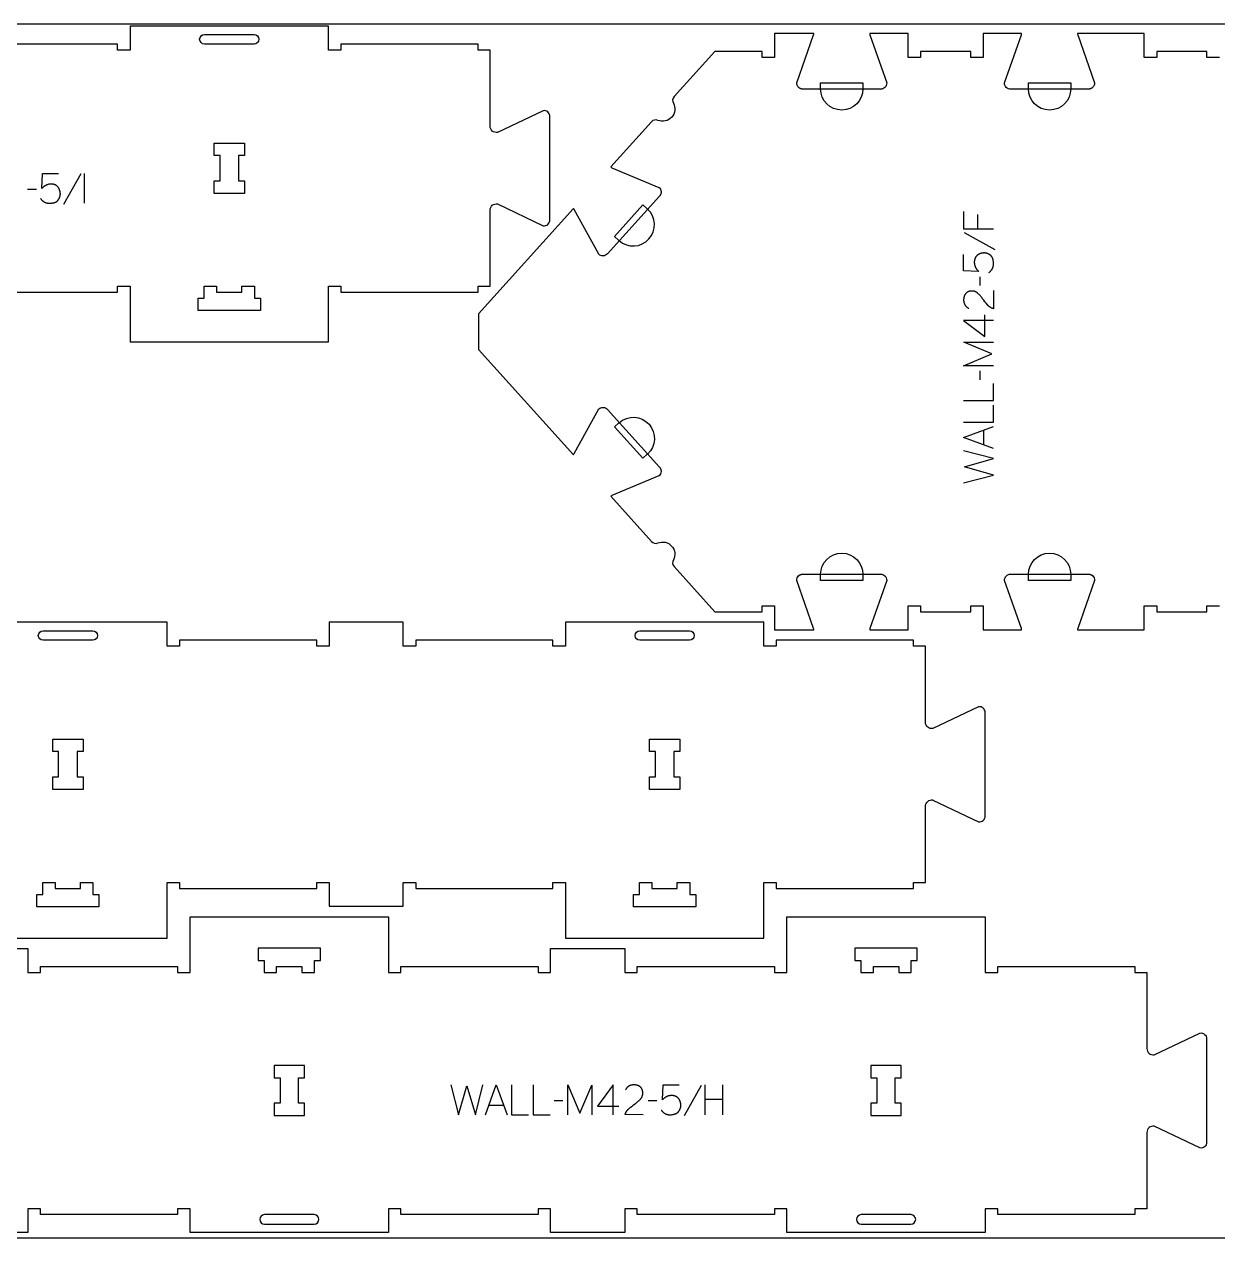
# Model space of a CAD drawing. Extents: x -7518 to -4335, y -27186 to -19593.
# Drawn here: x -6253 to -5053, y -24157 to -22937 of the extents above; entities that cross this region are included whole.
import ezdxf

# ---------------------------------------------------------------- set-up
doc = ezdxf.new("R2010")
doc.units = 0
for name, color, linetype in [('0_SHEET_SPRUCEPLY_2440X122', 1, 'CONTINUOUS'), ('1_ANYTOOL_1MMDEEP_LABELS_S', 2, 'CONTINUOUS'), ('3_ANYTOOL_CUTTHROUGH_INSID', 4, 'CONTINUOUS'), ('4_ANYTOOL_CUTTHROUGH_OUTSI', 5, 'CONTINUOUS'), ('5_ANYTOOL_HALF_MILL_9MM_IN', 3, 'CONTINUOUS')]:
    doc.layers.add(name, color=color, linetype=linetype)

msp = doc.modelspace()

# ---------------------------------------------------------------- linework, layer by layer
at = {"layer": '0_SHEET_SPRUCEPLY_2440X122'}
msp.add_lwpolyline([(-7146.3, -22936.7), (-7146.3, -24156.7), (-4706.3, -24156.7), (-4706.3, -22936.7)], close=True, dxfattribs=at)
at = {"layer": '1_ANYTOOL_1MMDEEP_LABELS_S'}
for points in [[(-6236.2, -23111.9), (-6236, -23112.2), (-6235.8, -23112.5), (-6235.6, -23112.8), (-6235.4, -23113.1), (-6235.2, -23113.3), (-6234.9, -23113.6), (-6234.7, -23113.8), (-6234.4, -23114), (-6234.2, -23114.2), (-6233.9, -23114.5), (-6233.7, -23114.7), (-6233.4, -23114.8), (-6233.2, -23115), (-6232.9, -23115.2), (-6232.6, -23115.4), (-6232.4, -23115.5), (-6232.1, -23115.7), (-6231.8, -23115.8), (-6231.5, -23115.9), (-6231.2, -23116), (-6230.9, -23116.1), (-6230.6, -23116.2), (-6230.3, -23116.3), (-6230, -23116.4), (-6229.6, -23116.5), (-6229.3, -23116.5), (-6229, -23116.6), (-6228.7, -23116.6), (-6228.3, -23116.7), (-6228, -23116.7), (-6227.6, -23116.7), (-6227.3, -23116.7), (-6226.9, -23116.7), (-6226.5, -23116.7), (-6226.1, -23116.7), (-6225.7, -23116.6), (-6225.3, -23116.6), (-6224.9, -23116.6), (-6224.5, -23116.5), (-6224.2, -23116.4), (-6223.8, -23116.4), (-6223.4, -23116.3), (-6223.1, -23116.2), (-6222.7, -23116.1), (-6222.4, -23116), (-6222.1, -23115.9), (-6221.8, -23115.8), (-6221.4, -23115.6), (-6221.3, -23115.6), (-6221.1, -23115.5), (-6221, -23115.4), (-6220.8, -23115.4), (-6220.7, -23115.3), (-6220.5, -23115.2), (-6220.4, -23115.1), (-6220.2, -23115), (-6220.1, -23114.9), (-6220, -23114.8), (-6219.8, -23114.7), (-6219.7, -23114.6), (-6219.6, -23114.4), (-6219.4, -23114.3), (-6219.3, -23114.2), (-6219.2, -23114.1), (-6219, -23113.9), (-6218.9, -23113.8), (-6218.8, -23113.6), (-6218.7, -23113.5), (-6218.6, -23113.3), (-6218.4, -23113.2), (-6218.3, -23113), (-6218.2, -23112.9), (-6218.1, -23112.7), (-6218, -23112.5), (-6217.9, -23112.3), (-6217.8, -23112.2), (-6217.6, -23111.8), (-6217.4, -23111.4), (-6217.3, -23111.1), (-6217.2, -23110.9), (-6217.1, -23110.6), (-6217, -23110.4), (-6216.9, -23110.2), (-6216.8, -23109.9), (-6216.7, -23109.7), (-6216.7, -23109.4), (-6216.6, -23109.2), (-6216.6, -23109), (-6216.5, -23108.7), (-6216.5, -23108.5), (-6216.5, -23108.2), (-6216.5, -23108), (-6216.4, -23107.8), (-6216.4, -23107.5), (-6216.4, -23107.3), (-6216.5, -23107), (-6216.5, -23106.7), (-6216.5, -23106.5), (-6216.5, -23106.2), (-6216.5, -23106), (-6216.6, -23105.7), (-6216.6, -23105.5), (-6216.6, -23105.2), (-6216.7, -23105), (-6216.7, -23104.7), (-6216.8, -23104.5), (-6216.8, -23104.3), (-6216.9, -23104), (-6217, -23103.8), (-6217, -23103.6), (-6217.1, -23103.4), (-6217.2, -23103.1), (-6217.3, -23102.9), (-6217.4, -23102.7), (-6217.5, -23102.5), (-6217.6, -23102.3), (-6217.7, -23102.1), (-6217.8, -23101.9), (-6217.9, -23101.7), (-6218, -23101.5), (-6218.2, -23101.3), (-6218.3, -23101.1), (-6218.4, -23100.9), (-6218.6, -23100.7), (-6218.7, -23100.5), (-6218.8, -23100.3), (-6219, -23100.1), (-6219.1, -23100), (-6219.3, -23099.8), (-6219.5, -23099.6), (-6219.6, -23099.5), (-6219.8, -23099.3), (-6220, -23099.2), (-6220.2, -23099.1), (-6220.4, -23098.9), (-6220.6, -23098.8), (-6220.7, -23098.7), (-6220.9, -23098.6), (-6221.1, -23098.4), (-6221.4, -23098.3), (-6221.6, -23098.2), (-6221.8, -23098.1), (-6222, -23098.1), (-6222.2, -23098), (-6222.4, -23097.9), (-6222.7, -23097.8), (-6222.9, -23097.8), (-6223.2, -23097.7), (-6223.4, -23097.6), (-6223.6, -23097.6), (-6223.9, -23097.6), (-6224.2, -23097.5), (-6224.4, -23097.5), (-6224.7, -23097.5), (-6225, -23097.4), (-6225.2, -23097.4), (-6225.5, -23097.4), (-6225.8, -23097.4), (-6226.1, -23097.4), (-6226.5, -23097.4), (-6226.8, -23097.5), (-6227.2, -23097.5), (-6227.5, -23097.5), (-6227.8, -23097.6), (-6228.1, -23097.6), (-6228.5, -23097.7), (-6228.8, -23097.8), (-6229.1, -23097.9), (-6229.4, -23098), (-6229.7, -23098.1), (-6230, -23098.2), (-6230.2, -23098.3), (-6230.5, -23098.4), (-6230.8, -23098.5), (-6231.1, -23098.7), (-6231.3, -23098.8), (-6231.6, -23099), (-6231.9, -23099.2), (-6232.2, -23099.3), (-6232.4, -23099.5), (-6232.7, -23099.7), (-6233, -23099.9), (-6233.2, -23100.1), (-6233.5, -23100.3), (-6233.7, -23100.5), (-6234, -23100.8), (-6234.5, -23101.2), (-6235, -23101.7), (-6234.3, -23086.7), (-6218.1, -23086.7)], [(-6195.9, -23087.2), (-6213.1, -23117.9)], [(-6192.4, -23086.7), (-6192.4, -23116.7)], [(-6240.5, -23102.8), (-6249.3, -23102.9)], [(-5308.2, -23124.8), (-5308.2, -23142.5), (-5278.2, -23142.5)], [(-5294.2, -23128), (-5294.2, -23142.5)], [(-5307.7, -23146.1), (-5277, -23163.2)], [(-5283, -23186.4), (-5282.7, -23186.2), (-5282.4, -23186), (-5282.1, -23185.8), (-5281.8, -23185.6), (-5281.6, -23185.3), (-5281.3, -23185.1), (-5281.1, -23184.9), (-5280.9, -23184.6), (-5280.7, -23184.4), (-5280.4, -23184.1), (-5280.2, -23183.9), (-5280.1, -23183.6), (-5279.9, -23183.4), (-5279.7, -23183.1), (-5279.5, -23182.8), (-5279.4, -23182.5), (-5279.2, -23182.3), (-5279.1, -23182), (-5279, -23181.7), (-5278.9, -23181.4), (-5278.8, -23181.1), (-5278.7, -23180.8), (-5278.6, -23180.5), (-5278.5, -23180.1), (-5278.4, -23179.8), (-5278.4, -23179.5), (-5278.3, -23179.2), (-5278.3, -23178.8), (-5278.2, -23178.5), (-5278.2, -23178.2), (-5278.2, -23177.8), (-5278.2, -23177.5), (-5278.2, -23177.1), (-5278.2, -23176.6), (-5278.2, -23176.2), (-5278.3, -23175.8), (-5278.3, -23175.5), (-5278.3, -23175.1), (-5278.4, -23174.7), (-5278.5, -23174.3), (-5278.5, -23174), (-5278.6, -23173.6), (-5278.7, -23173.3), (-5278.8, -23172.9), (-5278.9, -23172.6), (-5279, -23172.3), (-5279.1, -23171.9), (-5279.2, -23171.6), (-5279.3, -23171.5), (-5279.4, -23171.3), (-5279.5, -23171.2), (-5279.5, -23171), (-5279.6, -23170.9), (-5279.7, -23170.7), (-5279.8, -23170.6), (-5279.9, -23170.4), (-5280, -23170.3), (-5280.1, -23170.1), (-5280.2, -23170), (-5280.3, -23169.9), (-5280.5, -23169.7), (-5280.6, -23169.6), (-5280.7, -23169.5), (-5280.8, -23169.3), (-5281, -23169.2), (-5281.1, -23169.1), (-5281.3, -23169), (-5281.4, -23168.9), (-5281.6, -23168.7), (-5281.7, -23168.6), (-5281.9, -23168.5), (-5282, -23168.4), (-5282.2, -23168.3), (-5282.4, -23168.2), (-5282.6, -23168.1), (-5282.7, -23168), (-5283.1, -23167.8), (-5283.5, -23167.6), (-5283.8, -23167.5), (-5284, -23167.3), (-5284.2, -23167.2), (-5284.5, -23167.2), (-5284.7, -23167.1), (-5285, -23167), (-5285.2, -23166.9), (-5285.5, -23166.9), (-5285.7, -23166.8), (-5285.9, -23166.8), (-5286.2, -23166.7), (-5286.4, -23166.7), (-5286.7, -23166.7), (-5286.9, -23166.6), (-5287.1, -23166.6), (-5287.4, -23166.6), (-5287.6, -23166.6), (-5287.9, -23166.6), (-5288.2, -23166.6), (-5288.4, -23166.7), (-5288.7, -23166.7), (-5288.9, -23166.7), (-5289.2, -23166.7), (-5289.4, -23166.8), (-5289.7, -23166.8), (-5289.9, -23166.9), (-5290.2, -23166.9), (-5290.4, -23167), (-5290.6, -23167), (-5290.9, -23167.1), (-5291.1, -23167.1), (-5291.3, -23167.2), (-5291.5, -23167.3), (-5291.8, -23167.4), (-5292, -23167.5), (-5292.2, -23167.6), (-5292.4, -23167.7), (-5292.6, -23167.8), (-5292.8, -23167.9), (-5293, -23168), (-5293.2, -23168.1), (-5293.4, -23168.2), (-5293.6, -23168.3), (-5293.8, -23168.5), (-5294, -23168.6), (-5294.2, -23168.7), (-5294.4, -23168.9), (-5294.6, -23169), (-5294.7, -23169.2), (-5294.9, -23169.3), (-5295.1, -23169.5), (-5295.3, -23169.7), (-5295.4, -23169.8), (-5295.6, -23170), (-5295.7, -23170.2), (-5295.8, -23170.4), (-5296, -23170.5), (-5296.1, -23170.7), (-5296.2, -23170.9), (-5296.3, -23171.1), (-5296.5, -23171.3), (-5296.6, -23171.5), (-5296.7, -23171.7), (-5296.8, -23172), (-5296.8, -23172.2), (-5296.9, -23172.4), (-5297, -23172.6), (-5297.1, -23172.9), (-5297.1, -23173.1), (-5297.2, -23173.3), (-5297.3, -23173.6), (-5297.3, -23173.8), (-5297.3, -23174.1), (-5297.4, -23174.3), (-5297.4, -23174.6), (-5297.4, -23174.9), (-5297.5, -23175.1), (-5297.5, -23175.4), (-5297.5, -23175.7), (-5297.5, -23176), (-5297.5, -23176.3), (-5297.5, -23176.7), (-5297.4, -23177), (-5297.4, -23177.3), (-5297.4, -23177.7), (-5297.3, -23178), (-5297.3, -23178.3), (-5297.2, -23178.6), (-5297.1, -23178.9), (-5297, -23179.2), (-5296.9, -23179.6), (-5296.8, -23179.8), (-5296.7, -23180.1), (-5296.6, -23180.4), (-5296.5, -23180.7), (-5296.3, -23181), (-5296.2, -23181.3), (-5296, -23181.5), (-5295.9, -23181.8), (-5295.7, -23182.1), (-5295.5, -23182.3), (-5295.4, -23182.6), (-5295.2, -23182.9), (-5295, -23183.1), (-5294.8, -23183.4), (-5294.6, -23183.7), (-5294.3, -23183.9), (-5294.1, -23184.2), (-5293.7, -23184.7), (-5293.2, -23185.2), (-5308.2, -23184.5), (-5308.2, -23168.3)], [(-5292.1, -23190.7), (-5292, -23199.5)], [(-5278.2, -23204.4), (-5278.3, -23222.7), (-5278.7, -23222.6), (-5279, -23222.5), (-5279.2, -23222.4), (-5279.4, -23222.3), (-5279.6, -23222.2), (-5279.8, -23222.1), (-5280, -23222.1), (-5280.3, -23222), (-5280.5, -23221.8), (-5280.7, -23221.7), (-5280.9, -23221.6), (-5281.1, -23221.5), (-5281.3, -23221.4), (-5281.5, -23221.3), (-5281.7, -23221.2), (-5281.9, -23221), (-5282, -23220.9), (-5282.2, -23220.8), (-5282.4, -23220.6), (-5282.6, -23220.5), (-5282.8, -23220.3), (-5282.9, -23220.2), (-5283.1, -23220), (-5283.3, -23219.9), (-5283.5, -23219.7), (-5283.6, -23219.5), (-5283.8, -23219.4), (-5284, -23219.2), (-5284.1, -23219), (-5284.4, -23218.7), (-5285.6, -23217.2), (-5286.8, -23215.7), (-5288, -23214.2), (-5289.1, -23212.7), (-5289.7, -23211.9), (-5290.3, -23211.2), (-5290.8, -23210.5), (-5291.4, -23209.8), (-5292, -23209.1), (-5292.6, -23208.5), (-5293.2, -23207.9), (-5293.8, -23207.3), (-5294, -23207.1), (-5294.2, -23207), (-5294.3, -23206.8), (-5294.5, -23206.7), (-5294.6, -23206.6), (-5294.8, -23206.4), (-5295, -23206.3), (-5295.2, -23206.2), (-5295.3, -23206.1), (-5295.5, -23206), (-5295.7, -23205.9), (-5295.9, -23205.8), (-5296, -23205.7), (-5296.2, -23205.6), (-5296.4, -23205.6), (-5296.6, -23205.5), (-5296.8, -23205.4), (-5297, -23205.3), (-5297.2, -23205.3), (-5297.4, -23205.2), (-5297.6, -23205.2), (-5297.8, -23205.1), (-5298, -23205.1), (-5298.2, -23205), (-5298.4, -23205), (-5298.6, -23205), (-5298.9, -23205), (-5299.1, -23204.9), (-5299.3, -23204.9), (-5299.5, -23204.9), (-5299.7, -23204.9), (-5300, -23204.9), (-5300.2, -23204.9), (-5300.5, -23204.9), (-5300.7, -23204.9), (-5300.9, -23204.9), (-5301.2, -23205), (-5301.4, -23205), (-5301.6, -23205), (-5301.9, -23205.1), (-5302.1, -23205.1), (-5302.3, -23205.1), (-5302.5, -23205.2), (-5302.7, -23205.2), (-5302.9, -23205.3), (-5303.1, -23205.4), (-5303.3, -23205.4), (-5303.5, -23205.5), (-5303.7, -23205.6), (-5303.9, -23205.7), (-5304.1, -23205.8), (-5304.3, -23205.9), (-5304.4, -23206), (-5304.6, -23206.1), (-5304.8, -23206.2), (-5304.9, -23206.3), (-5305.1, -23206.4), (-5305.2, -23206.6), (-5305.4, -23206.7), (-5305.5, -23206.8), (-5305.7, -23207), (-5305.8, -23207.1), (-5306, -23207.3), (-5306.1, -23207.4), (-5306.2, -23207.6), (-5306.4, -23207.7), (-5306.5, -23207.9), (-5306.6, -23208.1), (-5306.7, -23208.2), (-5306.8, -23208.4), (-5306.9, -23208.6), (-5307, -23208.8), (-5307.1, -23208.9), (-5307.2, -23209.1), (-5307.3, -23209.3), (-5307.4, -23209.5), (-5307.5, -23209.7), (-5307.5, -23209.9), (-5307.6, -23210.1), (-5307.7, -23210.3), (-5307.7, -23210.5), (-5307.8, -23210.7), (-5307.8, -23210.9), (-5307.9, -23211.1), (-5307.9, -23211.3), (-5308, -23211.5), (-5308, -23211.7), (-5308.1, -23212), (-5308.1, -23212.2), (-5308.1, -23212.4), (-5308.1, -23212.6), (-5308.2, -23212.9), (-5308.2, -23213.1), (-5308.2, -23213.3), (-5308.2, -23213.8), (-5308.2, -23214.2), (-5308.2, -23214.5), (-5308.2, -23214.9), (-5308.1, -23215.2), (-5308.1, -23215.6), (-5308, -23215.9), (-5308, -23216.2), (-5307.9, -23216.6), (-5307.8, -23216.9), (-5307.7, -23217), (-5307.7, -23217.2), (-5307.6, -23217.3), (-5307.6, -23217.5), (-5307.5, -23217.6), (-5307.5, -23217.8), (-5307.4, -23217.9), (-5307.4, -23218.1), (-5307.3, -23218.2), (-5307.2, -23218.3), (-5307.1, -23218.5), (-5307.1, -23218.6), (-5307, -23218.8), (-5306.9, -23218.9), (-5306.8, -23219), (-5306.8, -23219.1), (-5306.7, -23219.3), (-5306.6, -23219.4), (-5306.5, -23219.5), (-5306.4, -23219.7), (-5306.3, -23219.8), (-5306.2, -23219.9), (-5306.1, -23220), (-5306, -23220.1), (-5305.9, -23220.2), (-5305.8, -23220.4), (-5305.7, -23220.5), (-5305.6, -23220.6), (-5305.4, -23220.7), (-5305.3, -23220.8), (-5305.2, -23220.9), (-5305.1, -23221), (-5304.8, -23221.2), (-5304.6, -23221.4), (-5304.3, -23221.6), (-5304, -23221.8), (-5303.7, -23222), (-5303.4, -23222.1), (-5303.1, -23222.3)], [(-5278.2, -23234.6), (-5308.2, -23234.6), (-5286.9, -23250.6)], [(-5286.9, -23250.6), (-5286.9, -23228.9)], [(-5278.2, -23280.2), (-5308.2, -23280.2), (-5279.8, -23268.2), (-5308.1, -23256.2), (-5278.2, -23256.2)], [(-5292.1, -23285.3), (-5292, -23294.1)], [(-5308.2, -23315.1), (-5278.2, -23315.1), (-5278.2, -23298)], [(-5308.2, -23336.9), (-5278.2, -23336.9), (-5278.2, -23319.8)], [(-5278.2, -23363.1), (-5308.2, -23352.2), (-5278.2, -23341.2)], [(-5287.8, -23359.7), (-5287.8, -23344.7)], [(-5308.2, -23397.8), (-5278.2, -23390.1), (-5307.3, -23381.7), (-5278.2, -23373.2), (-5308.2, -23365.7)], [(-5823.7, -24003), (-5816, -24033), (-5807.6, -24003.9), (-5799.1, -24033), (-5791.6, -24003)], [(-5789, -24033), (-5778.1, -24003), (-5767.1, -24033)], [(-5762.8, -24003), (-5762.8, -24033), (-5745.7, -24033)], [(-5741, -24003), (-5741, -24033), (-5723.9, -24033)], [(-5706.1, -24033), (-5706.1, -24003), (-5694.1, -24031.4), (-5682.1, -24003.2), (-5682.1, -24033)], [(-5660.5, -24033), (-5660.5, -24003), (-5676.5, -24024.4)], [(-5630.3, -24033), (-5648.6, -24032.9), (-5648.5, -24032.5), (-5648.4, -24032.3), (-5648.3, -24032), (-5648.2, -24031.8), (-5648.2, -24031.6), (-5648.1, -24031.4), (-5648, -24031.2), (-5647.9, -24031), (-5647.8, -24030.8), (-5647.7, -24030.6), (-5647.5, -24030.3), (-5647.4, -24030.1), (-5647.3, -24030), (-5647.2, -24029.8), (-5647.1, -24029.6), (-5646.9, -24029.4), (-5646.8, -24029.2), (-5646.7, -24029), (-5646.5, -24028.8), (-5646.4, -24028.6), (-5646.2, -24028.5), (-5646.1, -24028.3), (-5645.9, -24028.1), (-5645.8, -24027.9), (-5645.6, -24027.8), (-5645.5, -24027.6), (-5645.3, -24027.4), (-5645.1, -24027.3), (-5644.9, -24027.1), (-5644.6, -24026.8), (-5643.1, -24025.6), (-5641.6, -24024.4), (-5640.1, -24023.2), (-5638.6, -24022.1), (-5637.8, -24021.5), (-5637.1, -24021), (-5636.4, -24020.4), (-5635.7, -24019.8), (-5635, -24019.2), (-5634.4, -24018.6), (-5633.8, -24018), (-5633.2, -24017.4), (-5633, -24017.2), (-5632.9, -24017.1), (-5632.7, -24016.9), (-5632.6, -24016.7), (-5632.5, -24016.6), (-5632.4, -24016.4), (-5632.2, -24016.2), (-5632.1, -24016.1), (-5632, -24015.9), (-5631.9, -24015.7), (-5631.8, -24015.5), (-5631.7, -24015.4), (-5631.6, -24015.2), (-5631.5, -24015), (-5631.5, -24014.8), (-5631.4, -24014.6), (-5631.3, -24014.4), (-5631.3, -24014.2), (-5631.2, -24014), (-5631.1, -24013.8), (-5631.1, -24013.6), (-5631, -24013.4), (-5631, -24013.2), (-5631, -24013), (-5630.9, -24012.8), (-5630.9, -24012.6), (-5630.9, -24012.4), (-5630.8, -24012.1), (-5630.8, -24011.9), (-5630.8, -24011.7), (-5630.8, -24011.5), (-5630.8, -24011.3), (-5630.8, -24011), (-5630.8, -24010.8), (-5630.8, -24010.5), (-5630.8, -24010.3), (-5630.9, -24010), (-5630.9, -24009.8), (-5630.9, -24009.6), (-5631, -24009.4), (-5631, -24009.1), (-5631.1, -24008.9), (-5631.1, -24008.7), (-5631.2, -24008.5), (-5631.2, -24008.3), (-5631.3, -24008.1), (-5631.4, -24007.9), (-5631.4, -24007.7), (-5631.5, -24007.5), (-5631.6, -24007.3), (-5631.7, -24007.2), (-5631.8, -24007), (-5631.9, -24006.8), (-5632, -24006.6), (-5632.1, -24006.5), (-5632.2, -24006.3), (-5632.3, -24006.1), (-5632.5, -24006), (-5632.6, -24005.8), (-5632.7, -24005.7), (-5632.9, -24005.5), (-5633, -24005.4), (-5633.2, -24005.3), (-5633.3, -24005.1), (-5633.5, -24005), (-5633.7, -24004.9), (-5633.8, -24004.8), (-5634, -24004.6), (-5634.2, -24004.5), (-5634.3, -24004.4), (-5634.5, -24004.3), (-5634.7, -24004.2), (-5634.9, -24004.1), (-5635, -24004), (-5635.2, -24003.9), (-5635.4, -24003.8), (-5635.6, -24003.8), (-5635.8, -24003.7), (-5636, -24003.6), (-5636.2, -24003.6), (-5636.4, -24003.5), (-5636.6, -24003.4), (-5636.8, -24003.4), (-5637, -24003.3), (-5637.2, -24003.3), (-5637.4, -24003.2), (-5637.7, -24003.2), (-5637.9, -24003.2), (-5638.1, -24003.1), (-5638.3, -24003.1), (-5638.5, -24003.1), (-5638.8, -24003.1), (-5639, -24003), (-5639.2, -24003), (-5639.7, -24003), (-5640.1, -24003), (-5640.4, -24003), (-5640.8, -24003.1), (-5641.1, -24003.1), (-5641.5, -24003.2), (-5641.8, -24003.2), (-5642.1, -24003.3), (-5642.5, -24003.3), (-5642.8, -24003.4), (-5642.9, -24003.5), (-5643.1, -24003.5), (-5643.2, -24003.6), (-5643.4, -24003.6), (-5643.5, -24003.7), (-5643.7, -24003.7), (-5643.8, -24003.8), (-5644, -24003.9), (-5644.1, -24003.9), (-5644.3, -24004), (-5644.4, -24004.1), (-5644.5, -24004.1), (-5644.7, -24004.2), (-5644.8, -24004.3), (-5644.9, -24004.4), (-5645.1, -24004.5), (-5645.2, -24004.6), (-5645.3, -24004.6), (-5645.4, -24004.7), (-5645.6, -24004.8), (-5645.7, -24004.9), (-5645.8, -24005), (-5645.9, -24005.1), (-5646, -24005.2), (-5646.2, -24005.3), (-5646.3, -24005.4), (-5646.4, -24005.5), (-5646.5, -24005.7), (-5646.6, -24005.8), (-5646.7, -24005.9), (-5646.8, -24006), (-5646.9, -24006.1), (-5647.1, -24006.4), (-5647.3, -24006.7), (-5647.5, -24006.9), (-5647.7, -24007.2), (-5647.9, -24007.5), (-5648, -24007.8), (-5648.2, -24008.1)], [(-5612.3, -24028.3), (-5612.1, -24028.6), (-5611.9, -24028.8), (-5611.7, -24029.1), (-5611.5, -24029.4), (-5611.2, -24029.6), (-5611, -24029.9), (-5610.8, -24030.1), (-5610.5, -24030.4), (-5610.3, -24030.6), (-5610, -24030.8), (-5609.8, -24031), (-5609.5, -24031.2), (-5609.3, -24031.4), (-5609, -24031.5), (-5608.7, -24031.7), (-5608.4, -24031.8), (-5608.2, -24032), (-5607.9, -24032.1), (-5607.6, -24032.2), (-5607.3, -24032.4), (-5607, -24032.5), (-5606.7, -24032.6), (-5606.4, -24032.7), (-5606.1, -24032.7), (-5605.7, -24032.8), (-5605.4, -24032.9), (-5605.1, -24032.9), (-5604.8, -24033), (-5604.4, -24033), (-5604.1, -24033), (-5603.7, -24033), (-5603.4, -24033), (-5603, -24033), (-5602.6, -24033), (-5602.2, -24033), (-5601.8, -24033), (-5601.4, -24032.9), (-5601, -24032.9), (-5600.6, -24032.8), (-5600.2, -24032.8), (-5599.9, -24032.7), (-5599.5, -24032.6), (-5599.2, -24032.5), (-5598.8, -24032.4), (-5598.5, -24032.3), (-5598.2, -24032.2), (-5597.8, -24032.1), (-5597.5, -24032), (-5597.4, -24031.9), (-5597.2, -24031.8), (-5597.1, -24031.8), (-5596.9, -24031.7), (-5596.8, -24031.6), (-5596.6, -24031.5), (-5596.5, -24031.4), (-5596.3, -24031.3), (-5596.2, -24031.2), (-5596.1, -24031.1), (-5595.9, -24031), (-5595.8, -24030.9), (-5595.6, -24030.8), (-5595.5, -24030.6), (-5595.4, -24030.5), (-5595.3, -24030.4), (-5595.1, -24030.3), (-5595, -24030.1), (-5594.9, -24030), (-5594.8, -24029.8), (-5594.7, -24029.7), (-5594.5, -24029.5), (-5594.4, -24029.3), (-5594.3, -24029.2), (-5594.2, -24029), (-5594.1, -24028.8), (-5594, -24028.7), (-5593.9, -24028.5), (-5593.7, -24028.1), (-5593.5, -24027.7), (-5593.4, -24027.5), (-5593.3, -24027.2), (-5593.2, -24027), (-5593.1, -24026.7), (-5593, -24026.5), (-5592.9, -24026.2), (-5592.8, -24026), (-5592.8, -24025.8), (-5592.7, -24025.5), (-5592.7, -24025.3), (-5592.6, -24025), (-5592.6, -24024.8), (-5592.6, -24024.6), (-5592.5, -24024.3), (-5592.5, -24024.1), (-5592.5, -24023.9), (-5592.5, -24023.6), (-5592.5, -24023.3), (-5592.6, -24023.1), (-5592.6, -24022.8), (-5592.6, -24022.5), (-5592.6, -24022.3), (-5592.6, -24022), (-5592.7, -24021.8), (-5592.7, -24021.6), (-5592.8, -24021.3), (-5592.8, -24021.1), (-5592.9, -24020.8), (-5592.9, -24020.6), (-5593, -24020.4), (-5593.1, -24020.1), (-5593.1, -24019.9), (-5593.2, -24019.7), (-5593.3, -24019.5), (-5593.4, -24019.2), (-5593.5, -24019), (-5593.6, -24018.8), (-5593.7, -24018.6), (-5593.8, -24018.4), (-5593.9, -24018.2), (-5594, -24018), (-5594.1, -24017.8), (-5594.2, -24017.6), (-5594.4, -24017.4), (-5594.5, -24017.2), (-5594.6, -24017), (-5594.8, -24016.8), (-5594.9, -24016.7), (-5595.1, -24016.5), (-5595.2, -24016.3), (-5595.4, -24016.1), (-5595.6, -24016), (-5595.7, -24015.8), (-5595.9, -24015.7), (-5596.1, -24015.5), (-5596.3, -24015.4), (-5596.5, -24015.2), (-5596.6, -24015.1), (-5596.8, -24015), (-5597, -24014.9), (-5597.2, -24014.8), (-5597.4, -24014.7), (-5597.7, -24014.6), (-5597.9, -24014.5), (-5598.1, -24014.4), (-5598.3, -24014.3), (-5598.5, -24014.2), (-5598.8, -24014.2), (-5599, -24014.1), (-5599.2, -24014), (-5599.5, -24014), (-5599.7, -24013.9), (-5600, -24013.9), (-5600.2, -24013.8), (-5600.5, -24013.8), (-5600.8, -24013.8), (-5601, -24013.8), (-5601.3, -24013.8), (-5601.6, -24013.7), (-5601.9, -24013.7), (-5602.2, -24013.7), (-5602.6, -24013.8), (-5602.9, -24013.8), (-5603.2, -24013.8), (-5603.6, -24013.9), (-5603.9, -24013.9), (-5604.2, -24014), (-5604.5, -24014), (-5604.9, -24014.1), (-5605.2, -24014.2), (-5605.5, -24014.3), (-5605.8, -24014.4), (-5606, -24014.5), (-5606.3, -24014.6), (-5606.6, -24014.7), (-5606.9, -24014.9), (-5607.2, -24015), (-5607.4, -24015.2), (-5607.7, -24015.3), (-5608, -24015.5), (-5608.2, -24015.7), (-5608.5, -24015.9), (-5608.8, -24016), (-5609, -24016.2), (-5609.3, -24016.4), (-5609.6, -24016.7), (-5609.8, -24016.9), (-5610.1, -24017.1), (-5610.6, -24017.6), (-5611.1, -24018.1), (-5610.4, -24003), (-5594.2, -24003)], [(-5572, -24003.5), (-5589.1, -24034.3)], [(-5568.5, -24003), (-5568.5, -24033)], [(-5550.2, -24033), (-5550.2, -24003)], [(-5711.2, -24019.1), (-5720, -24019.2)], [(-5616.6, -24019.1), (-5625.4, -24019.2)], [(-5550.2, -24017.7), (-5568.5, -24017.7)], [(-5785.6, -24023.5), (-5770.6, -24023.5)], [(-5676.5, -24024.4), (-5654.8, -24024.4)]]:
    msp.add_lwpolyline(points, dxfattribs=at)
at = {"layer": '3_ANYTOOL_CUTTHROUGH_INSID', "color": 4}
for points in [[(-6071.6, -22947.1), (-6021.6, -22947.1, -1), (-6021.6, -22956.6), (-6071.6, -22956.6, -1)], [(-6233.8, -23546.5), (-6183.8, -23546.5, -1), (-6183.8, -23556), (-6233.8, -23556, -1)], [(-5633.8, -23546.5), (-5583.8, -23546.5, -1), (-5583.8, -23556), (-5633.8, -23556, -1)], [(-6011.2, -24143), (-5961.2, -24143, 1), (-5961.2, -24133.5), (-6011.2, -24133.5, 1)], [(-5411.2, -24143), (-5361.2, -24143, 1), (-5361.2, -24133.5), (-5411.2, -24133.5, 1)]]:
    msp.add_lwpolyline(points, format="xyb", close=True, dxfattribs=at)
for points in [[(-6055.8, -23094.2), (-6055.8, -23068.7), (-6061.8, -23068.7), (-6061.8, -23056.2), (-6031.3, -23056.2), (-6031.3, -23068.7), (-6037.3, -23068.7), (-6037.3, -23094.2), (-6031.3, -23094.2), (-6031.3, -23106.7), (-6061.8, -23106.7), (-6061.8, -23094.2)], [(-6033.8, -23206.1), (-6033.8, -23200.1), (-6021.3, -23200.1), (-6021.3, -23212.1), (-6015.3, -23212.1), (-6015.3, -23224.6), (-6077.8, -23224.6), (-6077.8, -23212.1), (-6071.8, -23212.1), (-6071.8, -23200.1), (-6059.3, -23200.1), (-6059.3, -23206.1)], [(-6218.1, -23693.5), (-6218.1, -23668), (-6224.1, -23668), (-6224.1, -23655.5), (-6193.6, -23655.5), (-6193.6, -23668), (-6199.6, -23668), (-6199.6, -23693.5), (-6193.6, -23693.5), (-6193.6, -23706), (-6224.1, -23706), (-6224.1, -23693.5)], [(-5618.1, -23693.5), (-5618.1, -23668), (-5624.1, -23668), (-5624.1, -23655.5), (-5593.6, -23655.5), (-5593.6, -23668), (-5599.6, -23668), (-5599.6, -23693.5), (-5593.6, -23693.5), (-5593.6, -23706), (-5624.1, -23706), (-5624.1, -23693.5)], [(-6196.1, -23805.5), (-6196.1, -23799.5), (-6183.6, -23799.5), (-6183.6, -23811.5), (-6177.6, -23811.5), (-6177.6, -23824), (-6240.1, -23824), (-6240.1, -23811.5), (-6234.1, -23811.5), (-6234.1, -23799.5), (-6221.6, -23799.5), (-6221.6, -23805.5)], [(-5596.1, -23805.5), (-5596.1, -23799.5), (-5583.6, -23799.5), (-5583.6, -23811.5), (-5577.6, -23811.5), (-5577.6, -23824), (-5640.1, -23824), (-5640.1, -23811.5), (-5634.1, -23811.5), (-5634.1, -23799.5), (-5621.6, -23799.5), (-5621.6, -23805.5)], [(-5973.5, -23884), (-5973.5, -23890), (-5961, -23890), (-5961, -23878), (-5955, -23878), (-5955, -23865.5), (-6017.5, -23865.5), (-6017.5, -23878), (-6011.5, -23878), (-6011.5, -23890), (-5999, -23890), (-5999, -23884)], [(-5373.5, -23884), (-5373.5, -23890), (-5361, -23890), (-5361, -23878), (-5355, -23878), (-5355, -23865.5), (-5417.5, -23865.5), (-5417.5, -23878), (-5411.5, -23878), (-5411.5, -23890), (-5399, -23890), (-5399, -23884)], [(-5995.5, -23995.9), (-5995.5, -24021.4), (-6001.5, -24021.4), (-6001.5, -24033.9), (-5971, -24033.9), (-5971, -24021.4), (-5977, -24021.4), (-5977, -23995.9), (-5971, -23995.9), (-5971, -23983.4), (-6001.5, -23983.4), (-6001.5, -23995.9)], [(-5395.5, -23995.9), (-5395.5, -24021.4), (-5401.5, -24021.4), (-5401.5, -24033.9), (-5371, -24033.9), (-5371, -24021.4), (-5377, -24021.4), (-5377, -23995.9), (-5371, -23995.9), (-5371, -23983.4), (-5401.5, -23983.4), (-5401.5, -23995.9)]]:
    msp.add_lwpolyline(points, close=True, dxfattribs=at)
at = {"layer": '4_ANYTOOL_CUTTHROUGH_OUTSI', "color": 5}
for points in [[(-6296.8, -23206.1), (-6158.8, -23206.1), (-6158.8, -23200.1), (-6146.3, -23200.1), (-6146.3, -23200.4), (-6146.3, -23256.1), (-5946.8, -23256.1), (-5946.8, -23200.4), (-5946.8, -23200.1), (-5934.3, -23200.1), (-5934.3, -23206.1), (-5896.6, -23206.1), (-5796.3, -23206.1), (-5796.3, -23200.1), (-5784.3, -23200.1), (-5784.3, -23123.5), (-5784.3, -23123.5, -0.463455), (-5777, -23117.3), (-5777, -23117.3), (-5777, -23117.3), (-5731, -23139.2), (-5731, -23139.2, 0.461625), (-5724.3, -23133.5), (-5724.3, -23029.3, 0.461625), (-5731, -23023.6), (-5777, -23045.4), (-5777, -23045.5), (-5777, -23045.5, -0.463455), (-5784.3, -23039.3), (-5784.3, -22962.6), (-5796.3, -22962.6), (-5796.3, -22956.6), (-5896.6, -22956.6), (-5934.3, -22956.6), (-5934.3, -22962.6), (-5946.8, -22962.6), (-5946.8, -22938.6), (-6146.3, -22938.6), (-6146.3, -22962.6), (-6158.8, -22962.6), (-6158.8, -22956.6), (-6296.8, -22956.6)], [(-5051.1, -22970), (-5063.6, -22970), (-5063.6, -22964), (-5114.1, -22964), (-5114.1, -22970), (-5126.6, -22970), (-5126.6, -22946), (-5176.3, -22946), (-5176.3, -22946), (-5193.7, -22946, 0.061485), (-5193.5, -22947.4), (-5176.6, -22995.6), (-5176.6, -22995.7), (-5176.6, -22995.7), (-5176.6, -22995.7, -0.198912), (-5178.4, -23000.1), (-5178.5, -23000.2), (-5178.6, -23000.3), (-5178.8, -23000.4), (-5178.9, -23000.5), (-5179, -23000.6), (-5179.1, -23000.7), (-5179.2, -23000.8), (-5179.4, -23000.9), (-5179.5, -23001), (-5179.6, -23001.1), (-5179.8, -23001.1), (-5179.9, -23001.2), (-5180, -23001.3), (-5180.2, -23001.4), (-5180.3, -23001.4), (-5180.5, -23001.5), (-5180.6, -23001.5), (-5180.7, -23001.6), (-5180.9, -23001.7), (-5181, -23001.7), (-5181.2, -23001.7), (-5181.3, -23001.8), (-5181.5, -23001.8), (-5181.6, -23001.8), (-5181.8, -23001.9), (-5181.9, -23001.9), (-5182.1, -23001.9), (-5182.2, -23001.9), (-5182.4, -23001.9), (-5182.6, -23002), (-5182.7, -23002), (-5182.9, -23002), (-5260.9, -23002, -0.414214), (-5267.1, -22995.7), (-5267.1, -22995.7), (-5267.1, -22995.6), (-5250.2, -22947.4), (-5250.2, -22947.4, 0.061485), (-5250, -22946), (-5288.6, -22946), (-5288.6, -22969.7), (-5288.6, -22970), (-5301.1, -22970), (-5301.1, -22964), (-5351.6, -22964), (-5351.6, -22970), (-5364.1, -22970), (-5364.1, -22946), (-5402.7, -22946), (-5402.7, -22946, 0.061485), (-5402.4, -22947.4), (-5385.5, -22995.6), (-5385.5, -22995.7), (-5385.5, -22995.7), (-5385.5, -22995.7, -0.414214), (-5391.8, -23002), (-5469.8, -23002), (-5469.9, -23002), (-5470.1, -23002), (-5470.2, -23001.9), (-5470.4, -23001.9), (-5470.5, -23001.9), (-5470.7, -23001.9), (-5470.8, -23001.9), (-5471, -23001.8), (-5471.1, -23001.8), (-5471.3, -23001.8), (-5471.4, -23001.7), (-5471.6, -23001.7), (-5471.7, -23001.7), (-5471.9, -23001.6), (-5472, -23001.5), (-5472.1, -23001.5), (-5472.3, -23001.4), (-5472.4, -23001.4), (-5472.6, -23001.3), (-5472.7, -23001.2), (-5472.8, -23001.1), (-5473, -23001.1), (-5473.1, -23001), (-5473.2, -23000.9), (-5473.4, -23000.8), (-5473.5, -23000.7), (-5473.6, -23000.6), (-5473.7, -23000.5), (-5473.8, -23000.4), (-5474, -23000.3), (-5474.1, -23000.2), (-5474.2, -23000.1, -0.198912), (-5476, -22995.7), (-5476, -22995.7), (-5476, -22995.6), (-5459.1, -22947.4), (-5459.1, -22947.4, 0.061485), (-5458.9, -22946), (-5476.3, -22946), (-5498.4, -22946), (-5498.4, -22970), (-5510.9, -22970), (-5510.9, -22964), (-5558.4, -22964), (-5599.4, -23009.5), (-5599.4, -23009.5, 0.317837), (-5600.1, -23016.1, -0.707107), (-5615.6, -23033.3, 0.317837), (-5622.1, -23034.7), (-5663, -23080.2, 0.061485), (-5661.8, -23080.9), (-5614.6, -23100.7), (-5614.6, -23100.7), (-5614.5, -23100.7), (-5614.5, -23100.7, -0.198912), (-5612.5, -23105), (-5612.5, -23105.2), (-5612.5, -23105.3), (-5612.5, -23105.5), (-5612.5, -23105.6), (-5612.5, -23105.8), (-5612.5, -23105.9), (-5612.5, -23106.1), (-5612.5, -23106.2), (-5612.6, -23106.4), (-5612.6, -23106.5), (-5612.6, -23106.7), (-5612.6, -23106.8), (-5612.7, -23107), (-5612.7, -23107.1), (-5612.8, -23107.3), (-5612.8, -23107.4), (-5612.9, -23107.6), (-5612.9, -23107.7), (-5613, -23107.9), (-5613.1, -23108), (-5613.1, -23108.1), (-5613.2, -23108.3), (-5613.3, -23108.4), (-5613.4, -23108.6), (-5613.4, -23108.7), (-5613.5, -23108.8), (-5613.6, -23108.9), (-5613.7, -23109.1), (-5613.8, -23109.2), (-5613.9, -23109.3), (-5614, -23109.4), (-5614.1, -23109.5), (-5666.3, -23167.5, -0.414214), (-5675.1, -23168), (-5675.1, -23167.9), (-5675.1, -23167.9), (-5699.7, -23123), (-5699.7, -23123, 0.061485), (-5700.6, -23121.9), (-5795.9, -23227.8), (-5795.9, -23263.6), (-5700.6, -23369.5), (-5700.6, -23369.5, 0.061485), (-5699.7, -23368.4), (-5675.1, -23323.5), (-5675.1, -23323.5), (-5675.1, -23323.5), (-5675.1, -23323.5, -0.414214), (-5666.3, -23323.9), (-5614.1, -23381.9), (-5614, -23382), (-5613.9, -23382.1), (-5613.8, -23382.2), (-5613.7, -23382.4), (-5613.6, -23382.5), (-5613.5, -23382.6), (-5613.4, -23382.7), (-5613.4, -23382.9), (-5613.3, -23383), (-5613.2, -23383.1), (-5613.1, -23383.3), (-5613.1, -23383.4), (-5613, -23383.6), (-5612.9, -23383.7), (-5612.9, -23383.8), (-5612.8, -23384), (-5612.8, -23384.1), (-5612.7, -23384.3), (-5612.7, -23384.4), (-5612.6, -23384.6), (-5612.6, -23384.7), (-5612.6, -23384.9), (-5612.6, -23385), (-5612.5, -23385.2), (-5612.5, -23385.3), (-5612.5, -23385.5), (-5612.5, -23385.7), (-5612.5, -23385.8), (-5612.5, -23386), (-5612.5, -23386.1), (-5612.5, -23386.3), (-5612.5, -23386.4, -0.198912), (-5614.5, -23390.7), (-5614.6, -23390.8), (-5614.6, -23390.8), (-5661.8, -23410.5), (-5661.8, -23410.5, 0.061485), (-5663, -23411.3), (-5622.1, -23456.7, 0.317837), (-5615.6, -23458.2, -0.707107), (-5600.1, -23475.3, 0.317837), (-5599.4, -23481.9), (-5558.4, -23527.5), (-5510.9, -23527.5), (-5510.9, -23521.5), (-5498.4, -23521.5), (-5498.4, -23545.5), (-5476.3, -23545.5), (-5458.9, -23545.5), (-5458.9, -23545.5, 0.061485), (-5459.1, -23544.1), (-5476, -23495.8), (-5476, -23495.8), (-5476, -23495.7), (-5476, -23495.7, -0.198912), (-5474.2, -23491.3), (-5474.1, -23491.2), (-5474, -23491.1), (-5473.8, -23491), (-5473.7, -23490.9), (-5473.6, -23490.8), (-5473.5, -23490.7), (-5473.4, -23490.6), (-5473.2, -23490.5), (-5473.1, -23490.4), (-5473, -23490.4), (-5472.8, -23490.3), (-5472.7, -23490.2), (-5472.6, -23490.1), (-5472.4, -23490.1), (-5472.3, -23490), (-5472.1, -23489.9), (-5472, -23489.9), (-5471.9, -23489.8), (-5471.7, -23489.8), (-5471.6, -23489.7), (-5471.4, -23489.7), (-5471.3, -23489.6), (-5471.1, -23489.6), (-5471, -23489.6), (-5470.8, -23489.6), (-5470.7, -23489.5), (-5470.5, -23489.5), (-5470.4, -23489.5), (-5470.2, -23489.5), (-5470.1, -23489.5), (-5469.9, -23489.5), (-5469.8, -23489.5), (-5391.8, -23489.5, -0.414214), (-5385.5, -23495.7), (-5385.5, -23495.8), (-5385.5, -23495.8), (-5402.4, -23544.1), (-5402.4, -23544.1, 0.061485), (-5402.7, -23545.5), (-5364.1, -23545.5), (-5364.1, -23521.7), (-5364.1, -23521.5), (-5351.6, -23521.5), (-5351.6, -23527.5), (-5301.1, -23527.5), (-5301.1, -23521.5), (-5288.6, -23521.5), (-5288.6, -23545.5), (-5250, -23545.5), (-5250, -23545.5, 0.061485), (-5250.2, -23544.1), (-5267.1, -23495.8), (-5267.1, -23495.8), (-5267.1, -23495.7), (-5267.1, -23495.7, -0.414214), (-5260.9, -23489.5), (-5182.9, -23489.5), (-5182.7, -23489.5), (-5182.6, -23489.5), (-5182.4, -23489.5), (-5182.2, -23489.5), (-5182.1, -23489.5), (-5181.9, -23489.5), (-5181.8, -23489.6), (-5181.6, -23489.6), (-5181.5, -23489.6), (-5181.3, -23489.6), (-5181.2, -23489.7), (-5181, -23489.7), (-5180.9, -23489.8), (-5180.7, -23489.8), (-5180.6, -23489.9), (-5180.5, -23489.9), (-5180.3, -23490), (-5180.2, -23490.1), (-5180, -23490.1), (-5179.9, -23490.2), (-5179.8, -23490.3), (-5179.6, -23490.4), (-5179.5, -23490.4), (-5179.4, -23490.5), (-5179.2, -23490.6), (-5179.1, -23490.7), (-5179, -23490.8), (-5178.9, -23490.9), (-5178.8, -23491), (-5178.6, -23491.1), (-5178.5, -23491.2), (-5178.4, -23491.3, -0.198912), (-5176.6, -23495.7), (-5176.6, -23495.8), (-5176.6, -23495.8), (-5193.5, -23544.1), (-5193.5, -23544.1, 0.061485), (-5193.7, -23545.5), (-5176.3, -23545.5), (-5126.6, -23545.5), (-5126.6, -23521.5), (-5114.1, -23521.5), (-5114.1, -23527.5), (-5063.6, -23527.5), (-5063.6, -23521.5), (-5051.1, -23521.5)], [(-6308.6, -23855.5), (-6109.1, -23855.5), (-6109.1, -23799.7), (-6109.1, -23799.5), (-6096.6, -23799.5), (-6096.6, -23805.5), (-6058.8, -23805.5), (-5958.6, -23805.5), (-5958.6, -23799.5), (-5946.1, -23799.5), (-5946.1, -23823.5), (-5871.6, -23823.5), (-5871.6, -23799.5), (-5859.1, -23799.5), (-5859.1, -23805.5), (-5721.1, -23805.5), (-5721.1, -23799.5), (-5708.6, -23799.5), (-5708.6, -23855.5), (-5509.1, -23855.5), (-5509.1, -23799.5), (-5496.6, -23799.5), (-5496.6, -23805.5), (-5358.6, -23805.5), (-5358.6, -23799.5), (-5346.6, -23799.5), (-5346.6, -23722.8), (-5346.6, -23722.8, -0.463455), (-5339.3, -23716.6), (-5339.2, -23716.6), (-5339.2, -23716.7), (-5293.2, -23738.5), (-5293.2, -23738.5, 0.461625), (-5286.6, -23732.8), (-5286.6, -23628.6, 0.461625), (-5293.2, -23622.9), (-5339.2, -23644.8), (-5339.3, -23644.8), (-5339.3, -23644.8, -0.463455), (-5346.6, -23638.6), (-5346.6, -23562), (-5358.6, -23562), (-5358.6, -23556), (-5496.6, -23556), (-5496.6, -23562), (-5509.1, -23562), (-5509.1, -23561.7), (-5509.1, -23538), (-5708.6, -23538), (-5708.6, -23562), (-5721.1, -23562), (-5721.1, -23556), (-5859.1, -23556), (-5859.1, -23562), (-5871.6, -23562), (-5871.6, -23538), (-5946.1, -23538), (-5946.1, -23562), (-5958.6, -23562), (-5958.6, -23556), (-6058.8, -23556), (-6096.6, -23556), (-6096.6, -23562), (-6109.1, -23562), (-6109.1, -23538), (-6308.6, -23538)], [(-6323.5, -23866), (-6249, -23866), (-6249, -23890), (-6236.5, -23890), (-6236.5, -23884), (-6098.5, -23884), (-6098.5, -23890), (-6086, -23890), (-6086, -23889.7), (-6086, -23834), (-5886.5, -23834), (-5886.5, -23889.7), (-5886.5, -23890), (-5874, -23890), (-5874, -23884), (-5836.2, -23884), (-5736, -23884), (-5736, -23890), (-5723.5, -23890), (-5723.5, -23866), (-5649, -23866), (-5649, -23890), (-5636.5, -23890), (-5636.5, -23884), (-5498.5, -23884), (-5498.5, -23890), (-5486, -23890), (-5486, -23834), (-5286.5, -23834), (-5286.5, -23890), (-5274, -23890), (-5274, -23884), (-5136, -23884), (-5136, -23890), (-5124, -23890), (-5124, -23966.6), (-5124, -23966.6, 0.463455), (-5116.7, -23972.8), (-5116.6, -23972.8), (-5116.6, -23972.8), (-5070.6, -23950.9), (-5070.6, -23950.9, -0.461625), (-5064, -23956.6), (-5064, -24060.8, -0.461625), (-5070.6, -24066.5), (-5116.6, -24044.6), (-5116.7, -24044.6), (-5116.7, -24044.6, 0.463455), (-5124, -24050.8), (-5124, -24127.5), (-5136, -24127.5), (-5136, -24133.5), (-5274, -24133.5), (-5274, -24127.5), (-5286.5, -24127.5), (-5286.5, -24151.5), (-5486, -24151.5), (-5486, -24127.5), (-5498.5, -24127.5), (-5498.5, -24133.5), (-5636.5, -24133.5), (-5636.5, -24127.5), (-5649, -24127.5), (-5649, -24151.5), (-5723.5, -24151.5), (-5723.5, -24127.5), (-5736, -24127.5), (-5736, -24133.5), (-5836.2, -24133.5), (-5874, -24133.5), (-5874, -24127.5), (-5886.5, -24127.5), (-5886.5, -24151.5), (-6086, -24151.5), (-6086, -24127.5), (-6098.5, -24127.5), (-6098.5, -24133.5), (-6236.5, -24133.5), (-6236.5, -24127.5), (-6249, -24127.5), (-6249, -24151.5), (-6323.5, -24151.5)]]:
    msp.add_lwpolyline(points, format="xyb", dxfattribs=at)
at = {"layer": '5_ANYTOOL_HALF_MILL_9MM_IN', "color": 3}
for points in [[(-5409.5, -23001.7, -1), (-5452, -23001.7), (-5452, -23001.5), (-5452, -22995.5), (-5409.5, -22995.5), (-5409.5, -23001.5), (-5409.5, -23001.7)], [(-5200.6, -23001.7, -1), (-5243.1, -23001.7), (-5243.1, -23001.5), (-5243.1, -22995.5), (-5200.6, -22995.5), (-5200.6, -23001.5), (-5200.6, -23001.7)], [(-5654.6, -23154.1, 1), (-5626.1, -23122.6), (-5626.3, -23122.4), (-5630.8, -23118.4), (-5659.2, -23150), (-5654.8, -23154), (-5654.6, -23154.1)], [(-5654.6, -23337.3, -1), (-5626.1, -23368.9), (-5626.3, -23369), (-5630.8, -23373.1), (-5659.2, -23341.5), (-5654.8, -23337.5), (-5654.6, -23337.3)], [(-5452, -23489.7, -1), (-5409.5, -23489.7), (-5409.5, -23490), (-5409.5, -23496), (-5452, -23496), (-5452, -23490), (-5452, -23489.7)], [(-5243.1, -23489.7, -1), (-5200.6, -23489.7), (-5200.6, -23490), (-5200.6, -23496), (-5243.1, -23496), (-5243.1, -23490), (-5243.1, -23489.7)]]:
    msp.add_lwpolyline(points, format="xyb", close=True, dxfattribs=at)

doc.saveas('drawing.dxf')
